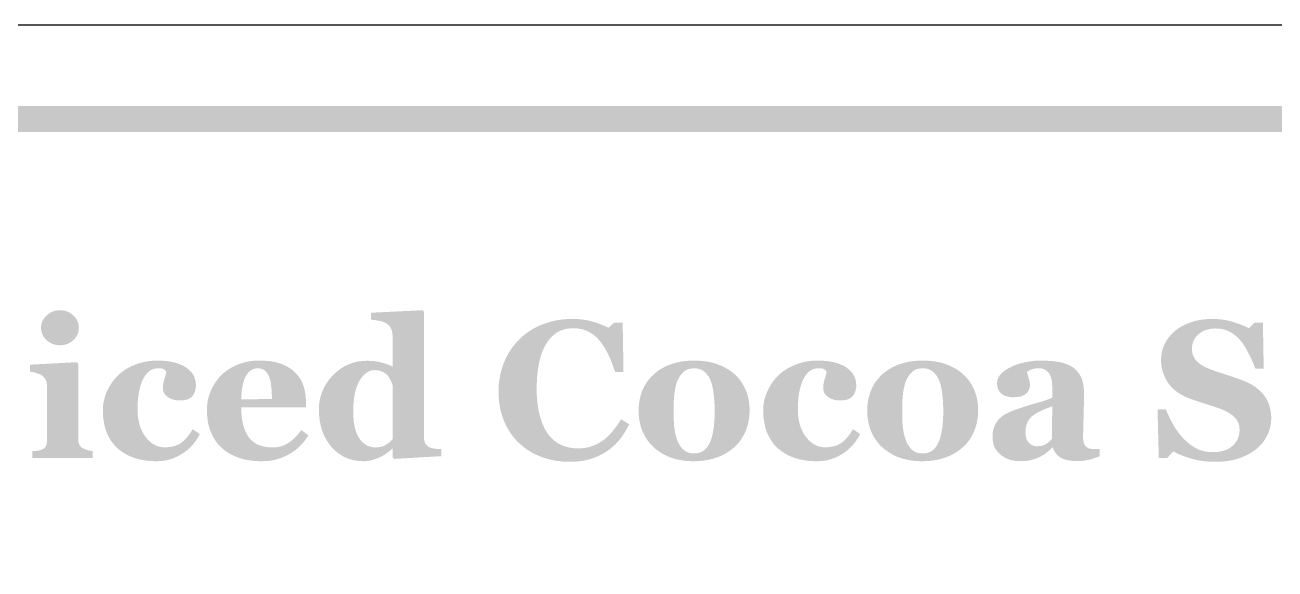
# Model space of a CAD drawing. Header units: millimetres. Extents: x 6 to 594, y 82 to 394.
# Drawn here: x 107.1 to 126.25, y 223.7 to 232.04 of the extents above; entities that cross this region are included whole.
import ezdxf

# ---------------------------------------------------------------- set-up
doc = ezdxf.new("R2010")
doc.units = ezdxf.units.MM
doc.layers.add('CUT', color=1, linetype='Continuous')
doc.layers.add('RASTER', color=7, linetype='Continuous')

msp = doc.modelspace()

# ---------------------------------------------------------------- hatches: boundary and pattern name
at = {"layer": 'RASTER'}
h = msp.add_hatch(color=7, dxfattribs=at)
h.paths.add_polyline_path([(91.8, 228.6), (91.834, 229.116), (91.938, 229.563), (92.109, 229.941), (92.35, 230.25), (92.659, 230.491), (93.038, 230.663), (93.484, 230.766), (94, 230.8), (151.2, 230.8), (151.716, 230.766), (152.163, 230.663), (152.541, 230.491), (152.85, 230.25), (153.091, 229.941), (153.263, 229.563), (153.366, 229.116), (153.4, 228.6), (153.4, 215.4), (153.366, 214.884), (153.263, 214.438), (153.091, 214.059), (152.85, 213.75), (152.541, 213.509), (152.163, 213.337), (151.716, 213.234), (151.2, 213.2), (94, 213.2), (93.484, 213.234), (93.038, 213.337), (92.659, 213.509), (92.35, 213.75), (92.109, 214.059), (91.938, 214.438), (91.834, 214.884), (91.8, 215.4)])
h.paths.add_polyline_path([(92.2, 228.6), (92.2, 215.4), (92.228, 214.978), (92.313, 214.613), (92.453, 214.303), (92.65, 214.05), (92.903, 213.853), (93.213, 213.712), (93.578, 213.628), (94, 213.6), (151.2, 213.6), (151.622, 213.628), (151.988, 213.712), (152.297, 213.853), (152.55, 214.05), (152.747, 214.303), (152.888, 214.613), (152.972, 214.978), (153, 215.4), (153, 228.6), (152.972, 229.022), (152.888, 229.388), (152.747, 229.697), (152.55, 229.95), (152.297, 230.147), (151.988, 230.288), (151.622, 230.372), (151.2, 230.4), (94, 230.4), (93.578, 230.372), (93.213, 230.288), (92.903, 230.147), (92.65, 229.95), (92.453, 229.697), (92.313, 229.388), (92.228, 229.022), (92.2, 228.6)])
h = msp.add_hatch(color=7, dxfattribs=at)
h.paths.add_polyline_path([(108.142, 225.4), (107.216, 225.4), (107.216, 225.507), (107.226, 225.508), (107.235, 225.508), (107.245, 225.509), (107.254, 225.51), (107.263, 225.511), (107.273, 225.512), (107.282, 225.513), (107.291, 225.514), (107.3, 225.515), (107.309, 225.517), (107.317, 225.518), (107.325, 225.52), (107.333, 225.522), (107.34, 225.524), (107.347, 225.526), (107.354, 225.529), (107.365, 225.534), (107.376, 225.539), (107.385, 225.544), (107.394, 225.55), (107.402, 225.557), (107.409, 225.564), (107.415, 225.571), (107.42, 225.579), (107.424, 225.588), (107.428, 225.597), (107.431, 225.607), (107.434, 225.618), (107.436, 225.629), (107.438, 225.641), (107.439, 225.653), (107.439, 225.667), (107.439, 226.519), (107.439, 226.532), (107.437, 226.544), (107.436, 226.556), (107.433, 226.567), (107.43, 226.578), (107.426, 226.589), (107.421, 226.599), (107.415, 226.609), (107.409, 226.619), (107.403, 226.628), (107.396, 226.636), (107.389, 226.644), (107.382, 226.652), (107.374, 226.659), (107.365, 226.665), (107.357, 226.671), (107.35, 226.676), (107.342, 226.68), (107.333, 226.684), (107.324, 226.689), (107.313, 226.693), (107.302, 226.697), (107.29, 226.701), (107.277, 226.705), (107.264, 226.709), (107.251, 226.713), (107.238, 226.716), (107.226, 226.718), (107.214, 226.721), (107.202, 226.723), (107.191, 226.724), (107.18, 226.726), (107.18, 226.833), (107.897, 226.871), (107.919, 226.849), (107.919, 225.686), (107.92, 225.673), (107.921, 225.661), (107.922, 225.649), (107.925, 225.638), (107.928, 225.628), (107.932, 225.617), (107.936, 225.608), (107.941, 225.598), (107.947, 225.59), (107.953, 225.582), (107.96, 225.574), (107.968, 225.567), (107.976, 225.561), (107.985, 225.555), (107.994, 225.55), (108.004, 225.545), (108.012, 225.542), (108.019, 225.539), (108.027, 225.536), (108.035, 225.533), (108.043, 225.53), (108.052, 225.527), (108.06, 225.524), (108.069, 225.522), (108.078, 225.519), (108.087, 225.517), (108.096, 225.515), (108.105, 225.513), (108.114, 225.511), (108.123, 225.509), (108.133, 225.508), (108.142, 225.507)])
h.paths.add_polyline_path([(107.928, 227.398), (107.927, 227.371), (107.923, 227.344), (107.916, 227.319), (107.907, 227.295), (107.895, 227.272), (107.88, 227.25), (107.863, 227.228), (107.842, 227.208), (107.821, 227.19), (107.798, 227.174), (107.774, 227.161), (107.749, 227.15), (107.723, 227.141), (107.696, 227.135), (107.668, 227.131), (107.64, 227.13), (107.61, 227.131), (107.582, 227.135), (107.555, 227.141), (107.529, 227.15), (107.504, 227.161), (107.48, 227.174), (107.457, 227.19), (107.435, 227.208), (107.415, 227.228), (107.398, 227.25), (107.383, 227.272), (107.371, 227.295), (107.362, 227.319), (107.355, 227.344), (107.351, 227.371), (107.35, 227.398), (107.351, 227.425), (107.355, 227.452), (107.362, 227.477), (107.371, 227.501), (107.383, 227.525), (107.398, 227.547), (107.415, 227.568), (107.435, 227.588), (107.457, 227.607), (107.48, 227.623), (107.504, 227.637), (107.529, 227.648), (107.555, 227.656), (107.582, 227.663), (107.61, 227.666), (107.64, 227.668), (107.669, 227.666), (107.697, 227.663), (107.724, 227.656), (107.75, 227.648), (107.775, 227.637), (107.799, 227.623), (107.821, 227.607), (107.843, 227.588), (107.863, 227.568), (107.88, 227.547), (107.895, 227.525), (107.907, 227.501), (107.916, 227.477), (107.923, 227.452), (107.927, 227.425), (107.928, 227.398)])
h = msp.add_hatch(color=7, dxfattribs=at)
h.paths.add_polyline_path([(113.48, 225.431), (112.758, 225.388), (112.736, 225.409), (112.736, 225.544), (112.725, 225.546), (112.707, 225.527), (112.686, 225.509), (112.665, 225.491), (112.641, 225.474), (112.616, 225.457), (112.589, 225.441), (112.561, 225.426), (112.531, 225.411), (112.501, 225.397), (112.47, 225.386), (112.439, 225.376), (112.409, 225.368), (112.378, 225.361), (112.347, 225.357), (112.316, 225.354), (112.285, 225.353), (112.212, 225.357), (112.143, 225.367), (112.077, 225.384), (112.015, 225.408), (111.955, 225.439), (111.899, 225.477), (111.846, 225.521), (111.797, 225.573), (111.752, 225.63), (111.713, 225.691), (111.68, 225.756), (111.653, 225.825), (111.632, 225.898), (111.617, 225.975), (111.608, 226.056), (111.605, 226.141), (111.608, 226.217), (111.618, 226.29), (111.635, 226.361), (111.659, 226.428), (111.689, 226.493), (111.726, 226.555), (111.769, 226.615), (111.819, 226.671), (111.875, 226.723), (111.932, 226.768), (111.993, 226.806), (112.057, 226.837), (112.123, 226.862), (112.192, 226.879), (112.264, 226.889), (112.339, 226.893), (112.369, 226.892), (112.398, 226.891), (112.427, 226.889), (112.455, 226.886), (112.483, 226.882), (112.511, 226.877), (112.538, 226.872), (112.564, 226.866), (112.59, 226.859), (112.614, 226.851), (112.637, 226.844), (112.659, 226.836), (112.68, 226.828), (112.699, 226.82), (112.716, 226.811), (112.733, 226.802), (112.733, 227.281), (112.732, 227.294), (112.731, 227.308), (112.73, 227.321), (112.727, 227.333), (112.724, 227.346), (112.72, 227.358), (112.716, 227.371), (112.711, 227.383), (112.705, 227.394), (112.699, 227.405), (112.692, 227.415), (112.685, 227.425), (112.678, 227.434), (112.67, 227.442), (112.661, 227.45), (112.652, 227.457), (112.641, 227.464), (112.628, 227.472), (112.615, 227.478), (112.601, 227.484), (112.587, 227.49), (112.571, 227.495), (112.555, 227.499), (112.539, 227.503), (112.522, 227.506), (112.505, 227.509), (112.488, 227.512), (112.47, 227.515), (112.453, 227.517), (112.436, 227.519), (112.419, 227.521), (112.402, 227.523), (112.402, 227.629), (113.193, 227.668), (113.215, 227.644), (113.215, 225.724), (113.215, 225.71), (113.216, 225.697), (113.217, 225.684), (113.219, 225.672), (113.222, 225.661), (113.225, 225.65), (113.229, 225.64), (113.233, 225.63), (113.238, 225.621), (113.244, 225.612), (113.25, 225.604), (113.257, 225.596), (113.265, 225.589), (113.273, 225.582), (113.282, 225.576), (113.292, 225.57), (113.301, 225.566), (113.31, 225.562), (113.319, 225.559), (113.33, 225.556), (113.342, 225.553), (113.355, 225.551), (113.368, 225.548), (113.382, 225.546), (113.397, 225.545), (113.411, 225.543), (113.424, 225.542), (113.436, 225.541), (113.448, 225.54), (113.46, 225.539), (113.47, 225.538), (113.48, 225.538)])
h.paths.add_polyline_path([(112.733, 225.692), (112.733, 226.519), (112.73, 226.528), (112.727, 226.536), (112.724, 226.545), (112.721, 226.555), (112.717, 226.564), (112.713, 226.574), (112.709, 226.584), (112.704, 226.594), (112.699, 226.604), (112.694, 226.614), (112.689, 226.624), (112.682, 226.634), (112.676, 226.643), (112.669, 226.653), (112.662, 226.662), (112.654, 226.671), (112.646, 226.679), (112.638, 226.686), (112.629, 226.694), (112.619, 226.7), (112.609, 226.707), (112.599, 226.714), (112.587, 226.72), (112.575, 226.726), (112.563, 226.731), (112.55, 226.736), (112.537, 226.74), (112.523, 226.743), (112.509, 226.746), (112.495, 226.748), (112.48, 226.749), (112.465, 226.749), (112.429, 226.747), (112.395, 226.739), (112.362, 226.726), (112.331, 226.708), (112.302, 226.684), (112.275, 226.656), (112.249, 226.622), (112.225, 226.584), (112.203, 226.54), (112.183, 226.492), (112.167, 226.44), (112.154, 226.384), (112.144, 226.323), (112.137, 226.259), (112.132, 226.19), (112.131, 226.116), (112.131, 226.087), (112.132, 226.058), (112.133, 226.031), (112.135, 226.004), (112.137, 225.977), (112.14, 225.952), (112.144, 225.927), (112.148, 225.903), (112.152, 225.88), (112.158, 225.857), (112.164, 225.835), (112.171, 225.813), (112.179, 225.792), (112.187, 225.771), (112.197, 225.751), (112.207, 225.731), (112.218, 225.712), (112.23, 225.694), (112.242, 225.678), (112.255, 225.662), (112.269, 225.647), (112.284, 225.634), (112.3, 225.621), (112.316, 225.609), (112.333, 225.599), (112.351, 225.59), (112.37, 225.583), (112.389, 225.577), (112.41, 225.572), (112.431, 225.568), (112.453, 225.566), (112.476, 225.566), (112.498, 225.566), (112.519, 225.568), (112.539, 225.57), (112.558, 225.574), (112.576, 225.579), (112.593, 225.585), (112.609, 225.592), (112.624, 225.6), (112.639, 225.609), (112.653, 225.619), (112.667, 225.629), (112.681, 225.64), (112.694, 225.652), (112.707, 225.664), (112.72, 225.678), (112.733, 225.692)])
for points in [[(115.443, 225.344), (115.386, 225.345), (115.33, 225.349), (115.276, 225.355), (115.222, 225.363), (115.169, 225.373), (115.116, 225.386), (115.065, 225.401), (115.015, 225.418), (114.966, 225.438), (114.919, 225.459), (114.873, 225.483), (114.829, 225.509), (114.786, 225.537), (114.745, 225.567), (114.706, 225.599), (114.668, 225.633), (114.633, 225.668), (114.599, 225.706), (114.568, 225.745), (114.538, 225.787), (114.511, 225.83), (114.485, 225.876), (114.461, 225.924), (114.439, 225.973), (114.42, 226.025), (114.403, 226.077), (114.388, 226.131), (114.377, 226.186), (114.368, 226.243), (114.361, 226.3), (114.357, 226.359), (114.356, 226.42), (114.357, 226.479), (114.361, 226.538), (114.368, 226.596), (114.377, 226.652), (114.389, 226.708), (114.403, 226.762), (114.42, 226.815), (114.44, 226.867), (114.462, 226.918), (114.486, 226.967), (114.513, 227.014), (114.541, 227.059), (114.572, 227.103), (114.605, 227.145), (114.64, 227.185), (114.677, 227.224), (114.715, 227.26), (114.755, 227.294), (114.797, 227.325), (114.841, 227.355), (114.887, 227.383), (114.935, 227.408), (114.984, 227.432), (115.036, 227.453), (115.088, 227.472), (115.142, 227.489), (115.197, 227.503), (115.252, 227.514), (115.309, 227.523), (115.366, 227.529), (115.425, 227.533), (115.484, 227.534), (115.527, 227.534), (115.568, 227.532), (115.609, 227.528), (115.649, 227.524), (115.688, 227.518), (115.726, 227.511), (115.763, 227.502), (115.799, 227.493), (115.834, 227.482), (115.867, 227.471), (115.899, 227.46), (115.93, 227.448), (115.959, 227.436), (115.987, 227.424), (116.014, 227.411), (116.039, 227.398), (116.13, 227.479), (116.257, 227.479), (116.27, 226.72), (116.142, 226.72), (116.113, 226.804), (116.084, 226.882), (116.053, 226.954), (116.021, 227.021), (115.987, 227.082), (115.952, 227.137), (115.916, 227.186), (115.878, 227.23), (115.838, 227.268), (115.797, 227.301), (115.753, 227.329), (115.707, 227.352), (115.659, 227.369), (115.609, 227.382), (115.557, 227.39), (115.503, 227.392), (115.436, 227.388), (115.373, 227.377), (115.315, 227.358), (115.26, 227.332), (115.21, 227.297), (115.164, 227.256), (115.122, 227.207), (115.084, 227.15), (115.05, 227.086), (115.021, 227.016), (114.996, 226.94), (114.976, 226.858), (114.961, 226.77), (114.949, 226.676), (114.943, 226.576), (114.94, 226.469), (114.941, 226.409), (114.943, 226.35), (114.947, 226.294), (114.953, 226.24), (114.96, 226.188), (114.968, 226.139), (114.978, 226.092), (114.989, 226.047), (115.002, 226.004), (115.016, 225.963), (115.03, 225.925), (115.046, 225.889), (115.062, 225.855), (115.08, 225.822), (115.098, 225.793), (115.118, 225.765), (115.139, 225.738), (115.162, 225.713), (115.186, 225.69), (115.21, 225.668), (115.236, 225.649), (115.262, 225.631), (115.29, 225.615), (115.318, 225.601), (115.348, 225.589), (115.378, 225.579), (115.409, 225.57), (115.44, 225.562), (115.473, 225.557), (115.506, 225.553), (115.54, 225.55), (115.575, 225.549), (115.625, 225.551), (115.674, 225.556), (115.722, 225.565), (115.769, 225.577), (115.814, 225.593), (115.857, 225.612), (115.899, 225.635), (115.94, 225.661), (115.98, 225.69), (116.019, 225.724), (116.056, 225.76), (116.093, 225.801), (116.129, 225.845), (116.165, 225.892), (116.199, 225.943), (116.232, 225.998), (116.358, 225.921), (116.342, 225.89), (116.326, 225.859), (116.309, 225.829), (116.291, 225.799), (116.273, 225.771), (116.254, 225.743), (116.235, 225.717), (116.215, 225.691), (116.194, 225.666), (116.173, 225.642), (116.151, 225.618), (116.128, 225.596), (116.104, 225.575), (116.08, 225.554), (116.055, 225.534), (116.029, 225.516), (115.999, 225.496), (115.969, 225.478), (115.939, 225.46), (115.907, 225.444), (115.875, 225.429), (115.842, 225.415), (115.808, 225.402), (115.773, 225.39), (115.737, 225.379), (115.7, 225.37), (115.661, 225.362), (115.621, 225.356), (115.578, 225.351), (115.535, 225.347), (115.49, 225.345), (115.443, 225.344)], [(125.328, 225.344), (125.28, 225.345), (125.234, 225.347), (125.188, 225.351), (125.144, 225.356), (125.1, 225.363), (125.056, 225.371), (125.014, 225.38), (124.972, 225.391), (124.932, 225.403), (124.893, 225.416), (124.856, 225.429), (124.82, 225.442), (124.786, 225.457), (124.754, 225.471), (124.723, 225.487), (124.693, 225.503), (124.592, 225.4), (124.468, 225.4), (124.449, 226.151), (124.575, 226.151), (124.586, 226.125), (124.597, 226.097), (124.61, 226.07), (124.623, 226.042), (124.637, 226.013), (124.652, 225.984), (124.667, 225.955), (124.683, 225.926), (124.7, 225.897), (124.717, 225.868), (124.735, 225.84), (124.754, 225.813), (124.773, 225.787), (124.793, 225.762), (124.814, 225.737), (124.835, 225.713), (124.858, 225.69), (124.881, 225.667), (124.905, 225.645), (124.93, 225.624), (124.955, 225.605), (124.981, 225.587), (125.008, 225.57), (125.035, 225.554), (125.064, 225.539), (125.093, 225.527), (125.124, 225.516), (125.155, 225.508), (125.188, 225.501), (125.222, 225.496), (125.257, 225.493), (125.294, 225.492), (125.342, 225.494), (125.388, 225.498), (125.43, 225.506), (125.47, 225.517), (125.507, 225.53), (125.54, 225.547), (125.571, 225.567), (125.599, 225.59), (125.624, 225.615), (125.646, 225.642), (125.664, 225.67), (125.679, 225.7), (125.691, 225.731), (125.699, 225.764), (125.704, 225.799), (125.705, 225.835), (125.704, 225.865), (125.7, 225.893), (125.693, 225.921), (125.683, 225.947), (125.67, 225.972), (125.655, 225.996), (125.636, 226.018), (125.615, 226.039), (125.591, 226.06), (125.564, 226.079), (125.534, 226.098), (125.501, 226.116), (125.464, 226.134), (125.425, 226.151), (125.382, 226.167), (125.336, 226.182), (125.306, 226.192), (125.276, 226.202), (125.247, 226.211), (125.218, 226.22), (125.19, 226.229), (125.163, 226.238), (125.136, 226.247), (125.11, 226.255), (125.084, 226.264), (125.059, 226.272), (125.034, 226.281), (125.01, 226.29), (124.986, 226.298), (124.962, 226.307), (124.939, 226.316), (124.916, 226.324), (124.865, 226.346), (124.818, 226.371), (124.774, 226.397), (124.733, 226.426), (124.696, 226.457), (124.662, 226.49), (124.632, 226.525), (124.605, 226.563), (124.581, 226.602), (124.56, 226.643), (124.543, 226.685), (124.528, 226.728), (124.517, 226.771), (124.509, 226.817), (124.504, 226.863), (124.503, 226.91), (124.504, 226.941), (124.506, 226.97), (124.51, 227), (124.516, 227.029), (124.523, 227.059), (124.532, 227.087), (124.543, 227.116), (124.556, 227.144), (124.57, 227.172), (124.585, 227.199), (124.602, 227.225), (124.62, 227.25), (124.64, 227.275), (124.662, 227.299), (124.685, 227.323), (124.709, 227.345), (124.734, 227.366), (124.761, 227.385), (124.79, 227.404), (124.82, 227.421), (124.851, 227.438), (124.885, 227.453), (124.92, 227.468), (124.957, 227.482), (124.995, 227.494), (125.034, 227.505), (125.074, 227.514), (125.114, 227.521), (125.156, 227.527), (125.198, 227.531), (125.241, 227.533), (125.285, 227.534), (125.328, 227.534), (125.37, 227.531), (125.412, 227.528), (125.452, 227.522), (125.493, 227.516), (125.532, 227.507), (125.571, 227.498), (125.609, 227.487), (125.646, 227.475), (125.68, 227.463), (125.713, 227.451), (125.744, 227.439), (125.772, 227.427), (125.799, 227.415), (125.823, 227.403), (125.846, 227.391), (125.935, 227.479), (126.063, 227.479), (126.075, 226.77), (125.949, 226.77), (125.937, 226.798), (125.926, 226.827), (125.914, 226.856), (125.901, 226.885), (125.888, 226.914), (125.874, 226.944), (125.86, 226.974), (125.845, 227.003), (125.83, 227.032), (125.815, 227.06), (125.8, 227.087), (125.784, 227.113), (125.769, 227.137), (125.753, 227.16), (125.736, 227.181), (125.72, 227.202), (125.702, 227.222), (125.683, 227.242), (125.663, 227.261), (125.643, 227.278), (125.622, 227.295), (125.6, 227.31), (125.578, 227.324), (125.555, 227.337), (125.531, 227.349), (125.506, 227.359), (125.48, 227.368), (125.453, 227.375), (125.425, 227.381), (125.396, 227.385), (125.366, 227.387), (125.335, 227.388), (125.296, 227.386), (125.259, 227.382), (125.224, 227.375), (125.191, 227.365), (125.16, 227.353), (125.13, 227.338), (125.102, 227.319), (125.076, 227.298), (125.053, 227.275), (125.032, 227.251), (125.015, 227.225), (125.001, 227.198), (124.99, 227.17), (124.982, 227.141), (124.978, 227.11), (124.976, 227.077), (124.977, 227.047), (124.981, 227.018), (124.988, 226.99), (124.998, 226.964), (125.01, 226.939), (125.025, 226.916), (125.043, 226.894), (125.063, 226.874), (125.086, 226.854), (125.113, 226.835), (125.142, 226.817), (125.175, 226.799), (125.21, 226.782), (125.249, 226.766), (125.29, 226.75), (125.335, 226.734), (125.362, 226.725), (125.389, 226.716), (125.417, 226.707), (125.444, 226.698), (125.472, 226.689), (125.5, 226.68), (125.528, 226.67), (125.556, 226.661), (125.584, 226.652), (125.611, 226.643), (125.637, 226.634), (125.663, 226.625), (125.687, 226.617), (125.711, 226.608), (125.734, 226.599), (125.757, 226.591), (125.808, 226.569), (125.857, 226.546), (125.902, 226.521), (125.944, 226.493), (125.982, 226.464), (126.018, 226.433), (126.05, 226.4), (126.08, 226.365), (126.106, 226.327), (126.128, 226.288), (126.147, 226.247), (126.163, 226.203), (126.175, 226.157), (126.183, 226.109), (126.189, 226.059), (126.19, 226.006), (126.189, 225.973), (126.186, 225.94), (126.181, 225.907), (126.175, 225.874), (126.166, 225.841), (126.155, 225.809), (126.142, 225.777), (126.127, 225.746), (126.111, 225.715), (126.093, 225.685), (126.074, 225.657), (126.053, 225.63), (126.031, 225.605), (126.008, 225.581), (125.983, 225.558), (125.957, 225.536), (125.928, 225.514), (125.897, 225.493), (125.864, 225.473), (125.831, 225.455), (125.797, 225.437), (125.761, 225.422), (125.724, 225.407), (125.686, 225.394), (125.647, 225.382), (125.606, 225.372), (125.564, 225.364), (125.52, 225.357), (125.474, 225.351), (125.427, 225.347), (125.378, 225.345), (125.328, 225.344)], [(109.113, 225.353), (109.063, 225.354), (109.014, 225.357), (108.967, 225.361), (108.921, 225.368), (108.877, 225.376), (108.835, 225.386), (108.793, 225.399), (108.754, 225.412), (108.715, 225.428), (108.679, 225.445), (108.644, 225.463), (108.611, 225.483), (108.58, 225.503), (108.55, 225.526), (108.523, 225.549), (108.496, 225.574), (108.472, 225.601), (108.449, 225.629), (108.428, 225.658), (108.408, 225.688), (108.39, 225.719), (108.374, 225.752), (108.359, 225.785), (108.346, 225.82), (108.334, 225.856), (108.324, 225.893), (108.315, 225.93), (108.308, 225.969), (108.303, 226.008), (108.299, 226.048), (108.297, 226.088), (108.296, 226.129), (108.297, 226.167), (108.3, 226.205), (108.304, 226.242), (108.311, 226.278), (108.32, 226.314), (108.33, 226.35), (108.342, 226.385), (108.357, 226.42), (108.372, 226.453), (108.39, 226.486), (108.408, 226.518), (108.428, 226.549), (108.449, 226.578), (108.472, 226.607), (108.496, 226.635), (108.521, 226.661), (108.549, 226.687), (108.578, 226.712), (108.609, 226.735), (108.641, 226.757), (108.675, 226.778), (108.711, 226.797), (108.748, 226.815), (108.787, 226.832), (108.828, 226.847), (108.869, 226.86), (108.911, 226.871), (108.954, 226.88), (108.999, 226.887), (109.044, 226.892), (109.091, 226.895), (109.138, 226.896), (109.204, 226.894), (109.266, 226.889), (109.324, 226.881), (109.379, 226.87), (109.431, 226.856), (109.479, 226.838), (109.523, 226.818), (109.564, 226.794), (109.601, 226.767), (109.633, 226.738), (109.66, 226.707), (109.682, 226.674), (109.699, 226.639), (109.711, 226.601), (109.719, 226.561), (109.721, 226.519), (109.72, 226.493), (109.718, 226.469), (109.713, 226.446), (109.707, 226.424), (109.699, 226.403), (109.69, 226.384), (109.678, 226.366), (109.665, 226.349), (109.65, 226.334), (109.633, 226.321), (109.612, 226.31), (109.59, 226.301), (109.564, 226.294), (109.537, 226.289), (109.506, 226.286), (109.474, 226.285), (109.447, 226.286), (109.421, 226.288), (109.396, 226.292), (109.373, 226.298), (109.35, 226.305), (109.329, 226.314), (109.309, 226.325), (109.29, 226.338), (109.272, 226.351), (109.257, 226.366), (109.245, 226.382), (109.234, 226.398), (109.226, 226.416), (109.22, 226.435), (109.217, 226.454), (109.216, 226.475), (109.216, 226.493), (109.217, 226.511), (109.219, 226.529), (109.222, 226.547), (109.225, 226.564), (109.229, 226.582), (109.234, 226.6), (109.239, 226.617), (109.245, 226.634), (109.25, 226.65), (109.254, 226.665), (109.258, 226.679), (109.261, 226.692), (109.264, 226.704), (109.266, 226.715), (109.267, 226.724), (109.263, 226.731), (109.258, 226.737), (109.254, 226.742), (109.249, 226.747), (109.243, 226.752), (109.238, 226.757), (109.232, 226.761), (109.226, 226.765), (109.219, 226.768), (109.212, 226.771), (109.203, 226.773), (109.194, 226.775), (109.184, 226.776), (109.173, 226.778), (109.161, 226.778), (109.148, 226.778), (109.132, 226.778), (109.116, 226.776), (109.101, 226.774), (109.085, 226.771), (109.071, 226.766), (109.056, 226.761), (109.042, 226.755), (109.028, 226.748), (109.015, 226.739), (109.002, 226.729), (108.989, 226.718), (108.976, 226.705), (108.963, 226.691), (108.951, 226.675), (108.939, 226.658), (108.927, 226.639), (108.916, 226.62), (108.906, 226.6), (108.896, 226.577), (108.886, 226.554), (108.878, 226.528), (108.869, 226.501), (108.862, 226.473), (108.855, 226.443), (108.848, 226.411), (108.843, 226.378), (108.838, 226.344), (108.834, 226.307), (108.831, 226.27), (108.829, 226.23), (108.828, 226.19), (108.828, 226.147), (108.829, 226.083), (108.835, 226.023), (108.845, 225.966), (108.858, 225.912), (108.875, 225.861), (108.896, 225.813), (108.921, 225.768), (108.95, 225.727), (108.981, 225.689), (109.014, 225.657), (109.048, 225.629), (109.084, 225.607), (109.121, 225.589), (109.16, 225.577), (109.2, 225.569), (109.242, 225.567), (109.282, 225.568), (109.319, 225.572), (109.355, 225.577), (109.388, 225.585), (109.419, 225.595), (109.448, 225.608), (109.476, 225.623), (109.501, 225.64), (109.524, 225.659), (109.547, 225.68), (109.57, 225.702), (109.591, 225.727), (109.612, 225.754), (109.633, 225.782), (109.652, 225.813), (109.671, 225.845), (109.781, 225.769), (109.77, 225.747), (109.757, 225.725), (109.745, 225.704), (109.731, 225.684), (109.718, 225.663), (109.703, 225.644), (109.688, 225.625), (109.673, 225.606), (109.657, 225.588), (109.64, 225.57), (109.622, 225.553), (109.604, 225.536), (109.584, 225.52), (109.564, 225.504), (109.543, 225.489), (109.522, 225.475), (109.499, 225.46), (109.476, 225.447), (109.452, 225.434), (109.429, 225.422), (109.405, 225.411), (109.382, 225.401), (109.358, 225.392), (109.334, 225.384), (109.31, 225.377), (109.285, 225.37), (109.259, 225.365), (109.231, 225.361), (109.203, 225.357), (109.174, 225.355), (109.144, 225.354), (109.113, 225.353)], [(119.226, 225.353), (119.176, 225.354), (119.128, 225.357), (119.08, 225.361), (119.035, 225.368), (118.991, 225.376), (118.948, 225.386), (118.907, 225.399), (118.867, 225.412), (118.829, 225.428), (118.792, 225.445), (118.758, 225.463), (118.725, 225.483), (118.693, 225.503), (118.664, 225.526), (118.636, 225.549), (118.61, 225.574), (118.585, 225.601), (118.562, 225.629), (118.541, 225.658), (118.522, 225.688), (118.503, 225.719), (118.487, 225.752), (118.472, 225.785), (118.459, 225.82), (118.447, 225.856), (118.437, 225.893), (118.429, 225.93), (118.422, 225.969), (118.416, 226.008), (118.412, 226.048), (118.41, 226.088), (118.409, 226.129), (118.41, 226.167), (118.413, 226.205), (118.418, 226.242), (118.424, 226.278), (118.433, 226.314), (118.443, 226.35), (118.456, 226.385), (118.47, 226.42), (118.486, 226.453), (118.503, 226.486), (118.522, 226.518), (118.541, 226.549), (118.563, 226.578), (118.585, 226.607), (118.609, 226.635), (118.635, 226.661), (118.662, 226.687), (118.691, 226.712), (118.722, 226.735), (118.755, 226.757), (118.789, 226.778), (118.824, 226.797), (118.862, 226.815), (118.901, 226.832), (118.941, 226.847), (118.982, 226.86), (119.024, 226.871), (119.068, 226.88), (119.112, 226.887), (119.157, 226.892), (119.204, 226.895), (119.251, 226.896), (119.317, 226.894), (119.379, 226.889), (119.438, 226.881), (119.493, 226.87), (119.544, 226.856), (119.592, 226.838), (119.637, 226.818), (119.678, 226.794), (119.714, 226.767), (119.746, 226.738), (119.773, 226.707), (119.795, 226.674), (119.812, 226.639), (119.825, 226.601), (119.832, 226.561), (119.834, 226.519), (119.834, 226.493), (119.831, 226.469), (119.827, 226.446), (119.82, 226.424), (119.813, 226.403), (119.803, 226.384), (119.792, 226.366), (119.779, 226.349), (119.764, 226.334), (119.746, 226.321), (119.726, 226.31), (119.703, 226.301), (119.678, 226.294), (119.65, 226.289), (119.62, 226.286), (119.587, 226.285), (119.56, 226.286), (119.534, 226.288), (119.509, 226.292), (119.486, 226.298), (119.464, 226.305), (119.442, 226.314), (119.422, 226.325), (119.403, 226.338), (119.386, 226.351), (119.371, 226.366), (119.358, 226.382), (119.347, 226.398), (119.339, 226.416), (119.334, 226.435), (119.33, 226.454), (119.329, 226.475), (119.329, 226.493), (119.33, 226.511), (119.332, 226.529), (119.335, 226.547), (119.338, 226.564), (119.342, 226.582), (119.347, 226.6), (119.352, 226.617), (119.358, 226.634), (119.363, 226.65), (119.367, 226.665), (119.371, 226.679), (119.374, 226.692), (119.377, 226.704), (119.379, 226.715), (119.38, 226.724), (119.376, 226.731), (119.372, 226.737), (119.367, 226.742), (119.362, 226.747), (119.357, 226.752), (119.351, 226.757), (119.345, 226.761), (119.339, 226.765), (119.333, 226.768), (119.325, 226.771), (119.317, 226.773), (119.307, 226.775), (119.297, 226.776), (119.286, 226.778), (119.274, 226.778), (119.262, 226.778), (119.245, 226.778), (119.229, 226.776), (119.214, 226.774), (119.199, 226.771), (119.184, 226.766), (119.169, 226.761), (119.155, 226.755), (119.142, 226.748), (119.128, 226.739), (119.115, 226.729), (119.102, 226.718), (119.089, 226.705), (119.077, 226.691), (119.064, 226.675), (119.052, 226.658), (119.04, 226.639), (119.029, 226.62), (119.019, 226.6), (119.009, 226.577), (119, 226.554), (118.991, 226.528), (118.983, 226.501), (118.975, 226.473), (118.968, 226.443), (118.962, 226.411), (118.956, 226.378), (118.951, 226.344), (118.948, 226.307), (118.945, 226.27), (118.943, 226.23), (118.941, 226.19), (118.941, 226.147), (118.943, 226.083), (118.948, 226.023), (118.958, 225.966), (118.971, 225.912), (118.989, 225.861), (119.01, 225.813), (119.034, 225.768), (119.063, 225.727), (119.094, 225.689), (119.127, 225.657), (119.162, 225.629), (119.197, 225.607), (119.235, 225.589), (119.273, 225.577), (119.314, 225.569), (119.355, 225.567), (119.395, 225.568), (119.433, 225.572), (119.468, 225.577), (119.501, 225.585), (119.533, 225.595), (119.562, 225.608), (119.589, 225.623), (119.614, 225.64), (119.638, 225.659), (119.661, 225.68), (119.683, 225.702), (119.705, 225.727), (119.726, 225.754), (119.746, 225.782), (119.766, 225.813), (119.785, 225.845), (119.894, 225.769), (119.883, 225.747), (119.871, 225.725), (119.858, 225.704), (119.845, 225.684), (119.831, 225.663), (119.816, 225.644), (119.802, 225.625), (119.786, 225.606), (119.77, 225.588), (119.753, 225.57), (119.735, 225.553), (119.717, 225.536), (119.698, 225.52), (119.678, 225.504), (119.657, 225.489), (119.635, 225.475), (119.612, 225.46), (119.589, 225.447), (119.566, 225.434), (119.542, 225.422), (119.519, 225.411), (119.495, 225.401), (119.471, 225.392), (119.448, 225.384), (119.423, 225.377), (119.398, 225.37), (119.372, 225.365), (119.345, 225.361), (119.317, 225.357), (119.288, 225.355), (119.257, 225.354), (119.226, 225.353)]]:
    msp.add_hatch(color=7, dxfattribs=at).paths.add_polyline_path(points)
h = msp.add_hatch(color=7, dxfattribs=at)
h.paths.add_polyline_path([(111.445, 225.75), (111.432, 225.729), (111.418, 225.709), (111.404, 225.689), (111.389, 225.669), (111.373, 225.649), (111.356, 225.63), (111.339, 225.611), (111.321, 225.593), (111.303, 225.574), (111.284, 225.557), (111.264, 225.54), (111.244, 225.524), (111.223, 225.508), (111.202, 225.494), (111.179, 225.479), (111.157, 225.466), (111.132, 225.452), (111.107, 225.44), (111.083, 225.428), (111.058, 225.417), (111.033, 225.407), (111.008, 225.398), (110.983, 225.389), (110.958, 225.382), (110.933, 225.375), (110.906, 225.369), (110.879, 225.364), (110.85, 225.36), (110.821, 225.357), (110.791, 225.355), (110.76, 225.354), (110.727, 225.353), (110.674, 225.354), (110.623, 225.357), (110.573, 225.362), (110.525, 225.369), (110.48, 225.377), (110.436, 225.388), (110.393, 225.4), (110.353, 225.415), (110.315, 225.431), (110.278, 225.448), (110.243, 225.467), (110.209, 225.487), (110.178, 225.508), (110.148, 225.531), (110.12, 225.555), (110.093, 225.58), (110.068, 225.607), (110.045, 225.635), (110.024, 225.663), (110.004, 225.694), (109.985, 225.725), (109.969, 225.757), (109.954, 225.791), (109.94, 225.826), (109.928, 225.861), (109.918, 225.898), (109.909, 225.935), (109.902, 225.973), (109.897, 226.012), (109.893, 226.051), (109.89, 226.091), (109.89, 226.132), (109.89, 226.17), (109.893, 226.206), (109.897, 226.243), (109.903, 226.279), (109.911, 226.314), (109.92, 226.35), (109.932, 226.384), (109.944, 226.419), (109.959, 226.453), (109.975, 226.485), (109.992, 226.517), (110.011, 226.548), (110.031, 226.578), (110.053, 226.607), (110.076, 226.635), (110.1, 226.663), (110.126, 226.688), (110.154, 226.712), (110.183, 226.735), (110.213, 226.757), (110.245, 226.777), (110.279, 226.796), (110.315, 226.814), (110.352, 226.831), (110.39, 226.846), (110.43, 226.859), (110.47, 226.87), (110.512, 226.879), (110.555, 226.887), (110.599, 226.892), (110.645, 226.895), (110.691, 226.896), (110.741, 226.895), (110.789, 226.892), (110.834, 226.889), (110.878, 226.883), (110.919, 226.876), (110.957, 226.868), (110.994, 226.857), (111.028, 226.846), (111.06, 226.833), (111.091, 226.819), (111.12, 226.803), (111.148, 226.786), (111.175, 226.769), (111.2, 226.75), (111.224, 226.729), (111.246, 226.708), (111.266, 226.687), (111.285, 226.664), (111.302, 226.641), (111.318, 226.617), (111.333, 226.592), (111.346, 226.566), (111.357, 226.539), (111.368, 226.511), (111.377, 226.483), (111.384, 226.454), (111.391, 226.424), (111.396, 226.395), (111.4, 226.365), (111.403, 226.335), (111.405, 226.304), (111.406, 226.273), (111.406, 226.178), (110.415, 226.178), (110.417, 226.105), (110.423, 226.037), (110.432, 225.973), (110.444, 225.913), (110.461, 225.859), (110.481, 225.808), (110.504, 225.762), (110.531, 225.721), (110.562, 225.684), (110.598, 225.652), (110.637, 225.625), (110.681, 225.603), (110.729, 225.586), (110.781, 225.574), (110.838, 225.567), (110.899, 225.564), (110.933, 225.565), (110.966, 225.569), (110.998, 225.575), (111.03, 225.583), (111.06, 225.594), (111.09, 225.606), (111.118, 225.622), (111.146, 225.64), (111.173, 225.659), (111.199, 225.68), (111.224, 225.702), (111.248, 225.725), (111.271, 225.75), (111.293, 225.775), (111.314, 225.802), (111.334, 225.831)])
h.paths.add_polyline_path([(110.886, 226.307), (110.886, 226.329), (110.885, 226.351), (110.884, 226.373), (110.883, 226.396), (110.882, 226.418), (110.881, 226.441), (110.879, 226.464), (110.877, 226.487), (110.874, 226.509), (110.872, 226.531), (110.868, 226.551), (110.865, 226.571), (110.861, 226.589), (110.856, 226.606), (110.851, 226.623), (110.846, 226.638), (110.84, 226.654), (110.832, 226.67), (110.825, 226.685), (110.817, 226.698), (110.808, 226.711), (110.798, 226.722), (110.788, 226.732), (110.778, 226.742), (110.767, 226.75), (110.755, 226.757), (110.742, 226.763), (110.729, 226.768), (110.715, 226.772), (110.7, 226.775), (110.685, 226.776), (110.669, 226.777), (110.641, 226.775), (110.615, 226.77), (110.591, 226.761), (110.567, 226.748), (110.546, 226.732), (110.525, 226.713), (110.506, 226.689), (110.489, 226.663), (110.473, 226.632), (110.459, 226.597), (110.447, 226.558), (110.437, 226.515), (110.428, 226.468), (110.422, 226.416), (110.418, 226.361), (110.415, 226.301)])
h = msp.add_hatch(color=7, dxfattribs=at)
h.paths.add_polyline_path([(117.978, 226.68), (118.005, 226.654), (118.029, 226.627), (118.053, 226.599), (118.074, 226.569), (118.094, 226.538), (118.112, 226.506), (118.129, 226.473), (118.144, 226.439), (118.157, 226.403), (118.169, 226.367), (118.179, 226.33), (118.187, 226.292), (118.193, 226.254), (118.198, 226.214), (118.2, 226.175), (118.201, 226.134), (118.2, 226.094), (118.198, 226.054), (118.193, 226.015), (118.187, 225.976), (118.179, 225.938), (118.169, 225.9), (118.158, 225.863), (118.145, 225.827), (118.13, 225.792), (118.113, 225.757), (118.095, 225.725), (118.075, 225.693), (118.054, 225.663), (118.031, 225.634), (118.006, 225.606), (117.98, 225.58), (117.95, 225.554), (117.919, 225.528), (117.887, 225.505), (117.853, 225.483), (117.818, 225.463), (117.781, 225.444), (117.743, 225.427), (117.704, 225.412), (117.663, 225.398), (117.621, 225.386), (117.577, 225.376), (117.532, 225.368), (117.485, 225.361), (117.437, 225.357), (117.388, 225.354), (117.337, 225.353), (117.293, 225.354), (117.249, 225.356), (117.207, 225.36), (117.165, 225.366), (117.125, 225.373), (117.085, 225.382), (117.046, 225.392), (117.008, 225.404), (116.971, 225.418), (116.935, 225.433), (116.9, 225.45), (116.866, 225.468), (116.834, 225.489), (116.802, 225.51), (116.772, 225.533), (116.742, 225.558), (116.715, 225.583), (116.689, 225.61), (116.665, 225.638), (116.642, 225.668), (116.621, 225.699), (116.601, 225.731), (116.583, 225.765), (116.566, 225.801), (116.551, 225.837), (116.538, 225.875), (116.527, 225.914), (116.518, 225.954), (116.511, 225.994), (116.506, 226.036), (116.503, 226.079), (116.502, 226.124), (116.503, 226.167), (116.505, 226.209), (116.51, 226.25), (116.516, 226.29), (116.524, 226.328), (116.534, 226.365), (116.545, 226.402), (116.558, 226.436), (116.573, 226.47), (116.59, 226.503), (116.608, 226.535), (116.629, 226.566), (116.651, 226.596), (116.675, 226.625), (116.7, 226.653), (116.727, 226.68), (116.755, 226.705), (116.785, 226.729), (116.816, 226.751), (116.848, 226.771), (116.883, 226.79), (116.918, 226.808), (116.956, 226.824), (116.995, 226.839), (117.035, 226.852), (117.077, 226.864), (117.119, 226.874), (117.163, 226.882), (117.208, 226.888), (117.254, 226.892), (117.302, 226.895), (117.35, 226.896), (117.401, 226.895), (117.449, 226.892), (117.497, 226.888), (117.543, 226.882), (117.587, 226.874), (117.63, 226.864), (117.671, 226.852), (117.711, 226.839), (117.749, 226.824), (117.786, 226.808), (117.822, 226.79), (117.856, 226.771), (117.889, 226.751), (117.92, 226.729), (117.95, 226.705), (117.978, 226.68)])
h.paths.add_polyline_path([(117.603, 225.665), (117.611, 225.686), (117.618, 225.708), (117.625, 225.732), (117.631, 225.756), (117.637, 225.781), (117.642, 225.808), (117.647, 225.836), (117.651, 225.864), (117.655, 225.894), (117.658, 225.925), (117.66, 225.958), (117.663, 225.991), (117.664, 226.026), (117.665, 226.062), (117.666, 226.099), (117.666, 226.137), (117.666, 226.163), (117.665, 226.19), (117.664, 226.218), (117.663, 226.247), (117.661, 226.276), (117.658, 226.307), (117.655, 226.339), (117.652, 226.371), (117.648, 226.403), (117.644, 226.434), (117.639, 226.462), (117.633, 226.489), (117.628, 226.514), (117.622, 226.538), (117.615, 226.559), (117.608, 226.579), (117.599, 226.602), (117.589, 226.623), (117.578, 226.643), (117.566, 226.662), (117.553, 226.679), (117.54, 226.695), (117.526, 226.71), (117.51, 226.724), (117.494, 226.737), (117.477, 226.747), (117.459, 226.756), (117.44, 226.764), (117.42, 226.77), (117.398, 226.774), (117.376, 226.776), (117.353, 226.777), (117.328, 226.776), (117.304, 226.773), (117.281, 226.769), (117.259, 226.763), (117.239, 226.755), (117.22, 226.745), (117.203, 226.733), (117.187, 226.72), (117.172, 226.705), (117.157, 226.689), (117.144, 226.672), (117.132, 226.654), (117.12, 226.635), (117.109, 226.615), (117.1, 226.594), (117.091, 226.572), (117.083, 226.551), (117.077, 226.528), (117.07, 226.505), (117.065, 226.481), (117.06, 226.456), (117.055, 226.431), (117.051, 226.404), (117.048, 226.376), (117.045, 226.348), (117.043, 226.32), (117.041, 226.291), (117.039, 226.262), (117.038, 226.233), (117.037, 226.203), (117.037, 226.173), (117.037, 226.143), (117.037, 226.104), (117.037, 226.066), (117.038, 226.031), (117.039, 225.997), (117.041, 225.965), (117.042, 225.934), (117.044, 225.905), (117.047, 225.878), (117.05, 225.852), (117.054, 225.826), (117.059, 225.8), (117.064, 225.773), (117.071, 225.747), (117.079, 225.721), (117.087, 225.694), (117.097, 225.668), (117.105, 225.646), (117.115, 225.625), (117.126, 225.605), (117.138, 225.587), (117.15, 225.569), (117.164, 225.553), (117.178, 225.538), (117.193, 225.525), (117.21, 225.512), (117.227, 225.501), (117.245, 225.492), (117.265, 225.485), (117.285, 225.479), (117.307, 225.475), (117.329, 225.473), (117.353, 225.472), (117.375, 225.473), (117.395, 225.475), (117.415, 225.479), (117.435, 225.484), (117.453, 225.491), (117.471, 225.499), (117.488, 225.509), (117.504, 225.521), (117.519, 225.534), (117.534, 225.548), (117.547, 225.564), (117.56, 225.581), (117.572, 225.6), (117.583, 225.62), (117.594, 225.642), (117.603, 225.665)])
h = msp.add_hatch(color=7, dxfattribs=at)
h.paths.add_polyline_path([(121.479, 226.68), (121.506, 226.654), (121.53, 226.627), (121.553, 226.599), (121.575, 226.569), (121.595, 226.538), (121.613, 226.506), (121.63, 226.473), (121.645, 226.439), (121.658, 226.403), (121.67, 226.367), (121.68, 226.33), (121.688, 226.292), (121.694, 226.254), (121.698, 226.214), (121.701, 226.175), (121.702, 226.134), (121.701, 226.094), (121.699, 226.054), (121.694, 226.015), (121.688, 225.976), (121.68, 225.938), (121.67, 225.9), (121.659, 225.863), (121.646, 225.827), (121.631, 225.792), (121.614, 225.757), (121.596, 225.725), (121.576, 225.693), (121.555, 225.663), (121.532, 225.634), (121.507, 225.606), (121.481, 225.58), (121.451, 225.554), (121.42, 225.528), (121.388, 225.505), (121.354, 225.483), (121.319, 225.463), (121.282, 225.444), (121.244, 225.427), (121.205, 225.412), (121.164, 225.398), (121.122, 225.386), (121.078, 225.376), (121.033, 225.368), (120.986, 225.361), (120.938, 225.357), (120.889, 225.354), (120.838, 225.353), (120.794, 225.354), (120.75, 225.356), (120.708, 225.36), (120.666, 225.366), (120.626, 225.373), (120.586, 225.382), (120.547, 225.392), (120.509, 225.404), (120.472, 225.418), (120.436, 225.433), (120.401, 225.45), (120.367, 225.468), (120.335, 225.489), (120.303, 225.51), (120.273, 225.533), (120.243, 225.558), (120.216, 225.583), (120.19, 225.61), (120.166, 225.638), (120.143, 225.668), (120.122, 225.699), (120.102, 225.731), (120.084, 225.765), (120.067, 225.801), (120.052, 225.837), (120.039, 225.875), (120.028, 225.914), (120.019, 225.954), (120.012, 225.994), (120.007, 226.036), (120.004, 226.079), (120.003, 226.124), (120.004, 226.167), (120.006, 226.209), (120.011, 226.25), (120.017, 226.29), (120.025, 226.328), (120.035, 226.365), (120.046, 226.402), (120.059, 226.436), (120.074, 226.47), (120.091, 226.503), (120.109, 226.535), (120.13, 226.566), (120.152, 226.596), (120.176, 226.625), (120.201, 226.653), (120.228, 226.68), (120.256, 226.705), (120.286, 226.729), (120.317, 226.751), (120.349, 226.771), (120.384, 226.79), (120.419, 226.808), (120.457, 226.824), (120.496, 226.839), (120.536, 226.852), (120.578, 226.864), (120.62, 226.874), (120.664, 226.882), (120.709, 226.888), (120.755, 226.892), (120.802, 226.895), (120.851, 226.896), (120.901, 226.895), (120.95, 226.892), (120.998, 226.888), (121.044, 226.882), (121.088, 226.874), (121.131, 226.864), (121.172, 226.852), (121.212, 226.839), (121.25, 226.824), (121.287, 226.808), (121.323, 226.79), (121.357, 226.771), (121.39, 226.751), (121.421, 226.729), (121.451, 226.705), (121.479, 226.68)])
h.paths.add_polyline_path([(121.104, 225.665), (121.112, 225.686), (121.119, 225.708), (121.126, 225.732), (121.132, 225.756), (121.138, 225.781), (121.143, 225.808), (121.148, 225.836), (121.152, 225.864), (121.156, 225.894), (121.159, 225.925), (121.161, 225.958), (121.164, 225.991), (121.165, 226.026), (121.166, 226.062), (121.167, 226.099), (121.167, 226.137), (121.167, 226.163), (121.166, 226.19), (121.165, 226.218), (121.164, 226.247), (121.162, 226.276), (121.159, 226.307), (121.156, 226.339), (121.153, 226.371), (121.149, 226.403), (121.144, 226.434), (121.14, 226.462), (121.134, 226.489), (121.129, 226.514), (121.123, 226.538), (121.116, 226.559), (121.109, 226.579), (121.1, 226.602), (121.09, 226.623), (121.079, 226.643), (121.067, 226.662), (121.054, 226.679), (121.041, 226.695), (121.027, 226.71), (121.011, 226.724), (120.995, 226.737), (120.978, 226.747), (120.96, 226.756), (120.941, 226.764), (120.921, 226.77), (120.899, 226.774), (120.877, 226.776), (120.854, 226.777), (120.829, 226.776), (120.805, 226.773), (120.782, 226.769), (120.76, 226.763), (120.74, 226.755), (120.721, 226.745), (120.704, 226.733), (120.688, 226.72), (120.673, 226.705), (120.658, 226.689), (120.645, 226.672), (120.633, 226.654), (120.621, 226.635), (120.61, 226.615), (120.601, 226.594), (120.592, 226.572), (120.584, 226.551), (120.578, 226.528), (120.571, 226.505), (120.566, 226.481), (120.561, 226.456), (120.556, 226.431), (120.552, 226.404), (120.549, 226.376), (120.546, 226.348), (120.544, 226.32), (120.542, 226.291), (120.54, 226.262), (120.539, 226.233), (120.538, 226.203), (120.538, 226.173), (120.538, 226.143), (120.538, 226.104), (120.538, 226.066), (120.539, 226.031), (120.54, 225.997), (120.542, 225.965), (120.543, 225.934), (120.545, 225.905), (120.548, 225.878), (120.551, 225.852), (120.555, 225.826), (120.56, 225.8), (120.565, 225.773), (120.572, 225.747), (120.58, 225.721), (120.588, 225.694), (120.598, 225.668), (120.606, 225.646), (120.616, 225.625), (120.627, 225.605), (120.639, 225.587), (120.651, 225.569), (120.665, 225.553), (120.679, 225.538), (120.694, 225.525), (120.711, 225.512), (120.728, 225.501), (120.746, 225.492), (120.766, 225.485), (120.786, 225.479), (120.808, 225.475), (120.83, 225.473), (120.854, 225.472), (120.875, 225.473), (120.896, 225.475), (120.916, 225.479), (120.936, 225.484), (120.954, 225.491), (120.972, 225.499), (120.989, 225.509), (121.005, 225.521), (121.02, 225.534), (121.035, 225.548), (121.048, 225.564), (121.061, 225.581), (121.073, 225.6), (121.084, 225.62), (121.095, 225.642), (121.104, 225.665)])
h = msp.add_hatch(color=7, dxfattribs=at)
h.paths.add_polyline_path([(123.565, 225.431), (123.549, 225.424), (123.532, 225.417), (123.514, 225.411), (123.495, 225.404), (123.476, 225.398), (123.455, 225.391), (123.435, 225.385), (123.413, 225.379), (123.391, 225.374), (123.368, 225.369), (123.346, 225.365), (123.323, 225.362), (123.299, 225.359), (123.275, 225.358), (123.251, 225.356), (123.227, 225.356), (123.183, 225.357), (123.143, 225.359), (123.105, 225.364), (123.071, 225.369), (123.039, 225.377), (123.01, 225.386), (122.985, 225.397), (122.962, 225.41), (122.941, 225.424), (122.923, 225.439), (122.906, 225.456), (122.89, 225.475), (122.877, 225.494), (122.865, 225.516), (122.855, 225.538), (122.846, 225.563), (122.837, 225.563), (122.825, 225.55), (122.813, 225.539), (122.8, 225.527), (122.788, 225.516), (122.776, 225.506), (122.765, 225.496), (122.753, 225.487), (122.741, 225.478), (122.73, 225.469), (122.718, 225.461), (122.706, 225.453), (122.694, 225.445), (122.681, 225.438), (122.668, 225.431), (122.656, 225.424), (122.642, 225.418), (122.625, 225.41), (122.608, 225.403), (122.592, 225.396), (122.575, 225.39), (122.558, 225.384), (122.542, 225.379), (122.526, 225.374), (122.51, 225.37), (122.493, 225.366), (122.475, 225.363), (122.455, 225.361), (122.434, 225.358), (122.411, 225.357), (122.386, 225.356), (122.36, 225.355), (122.332, 225.355), (122.29, 225.356), (122.25, 225.361), (122.211, 225.369), (122.174, 225.38), (122.139, 225.394), (122.105, 225.411), (122.073, 225.431), (122.042, 225.455), (122.014, 225.481), (121.989, 225.509), (121.969, 225.539), (121.952, 225.572), (121.939, 225.606), (121.929, 225.642), (121.924, 225.68), (121.922, 225.721), (121.922, 225.744), (121.923, 225.767), (121.925, 225.788), (121.928, 225.809), (121.932, 225.829), (121.937, 225.848), (121.942, 225.866), (121.948, 225.883), (121.955, 225.899), (121.963, 225.915), (121.971, 225.93), (121.98, 225.945), (121.99, 225.96), (122, 225.974), (122.011, 225.988), (122.023, 226.001), (122.034, 226.012), (122.046, 226.023), (122.058, 226.033), (122.07, 226.043), (122.083, 226.053), (122.097, 226.062), (122.11, 226.07), (122.125, 226.078), (122.139, 226.086), (122.154, 226.093), (122.17, 226.101), (122.185, 226.108), (122.201, 226.115), (122.218, 226.122), (122.234, 226.129), (122.251, 226.135), (122.285, 226.147), (122.321, 226.16), (122.358, 226.172), (122.396, 226.185), (122.437, 226.197), (122.479, 226.21), (122.522, 226.223), (122.568, 226.236), (122.612, 226.249), (122.654, 226.261), (122.692, 226.273), (122.727, 226.285), (122.76, 226.296), (122.789, 226.308), (122.815, 226.318), (122.837, 226.329), (122.837, 226.469), (122.837, 226.479), (122.837, 226.489), (122.836, 226.5), (122.836, 226.512), (122.835, 226.524), (122.834, 226.537), (122.833, 226.551), (122.831, 226.566), (122.83, 226.581), (122.828, 226.595), (122.825, 226.608), (122.822, 226.621), (122.819, 226.634), (122.815, 226.645), (122.811, 226.657), (122.807, 226.667), (122.801, 226.679), (122.795, 226.69), (122.788, 226.7), (122.78, 226.71), (122.772, 226.72), (122.763, 226.729), (122.753, 226.738), (122.742, 226.746), (122.731, 226.754), (122.718, 226.76), (122.705, 226.766), (122.691, 226.77), (122.676, 226.774), (122.661, 226.776), (122.644, 226.778), (122.626, 226.778), (122.611, 226.778), (122.595, 226.777), (122.581, 226.776), (122.567, 226.774), (122.554, 226.771), (122.542, 226.768), (122.53, 226.764), (122.519, 226.76), (122.508, 226.756), (122.498, 226.751), (122.489, 226.746), (122.48, 226.742), (122.471, 226.737), (122.463, 226.732), (122.456, 226.728), (122.449, 226.723), (122.45, 226.715), (122.452, 226.706), (122.455, 226.696), (122.458, 226.686), (122.461, 226.674), (122.465, 226.662), (122.469, 226.648), (122.474, 226.633), (122.479, 226.618), (122.483, 226.604), (122.487, 226.589), (122.489, 226.574), (122.492, 226.56), (122.493, 226.546), (122.494, 226.532), (122.495, 226.518), (122.494, 226.511), (122.494, 226.504), (122.493, 226.497), (122.491, 226.49), (122.489, 226.482), (122.487, 226.473), (122.484, 226.465), (122.481, 226.455), (122.478, 226.446), (122.474, 226.438), (122.47, 226.43), (122.465, 226.422), (122.46, 226.415), (122.455, 226.408), (122.449, 226.402), (122.443, 226.396), (122.435, 226.389), (122.426, 226.382), (122.417, 226.376), (122.408, 226.37), (122.398, 226.365), (122.388, 226.36), (122.378, 226.355), (122.368, 226.351), (122.357, 226.347), (122.344, 226.344), (122.33, 226.341), (122.315, 226.339), (122.298, 226.337), (122.28, 226.336), (122.261, 226.335), (122.24, 226.335), (122.21, 226.335), (122.182, 226.338), (122.156, 226.343), (122.132, 226.349), (122.109, 226.358), (122.089, 226.368), (122.07, 226.38), (122.054, 226.394), (122.039, 226.409), (122.026, 226.426), (122.015, 226.443), (122.006, 226.462), (121.999, 226.482), (121.995, 226.503), (121.992, 226.525), (121.991, 226.548), (121.992, 226.569), (121.995, 226.588), (122, 226.608), (122.007, 226.626), (122.016, 226.644), (122.027, 226.662), (122.041, 226.679), (122.056, 226.696), (122.073, 226.712), (122.09, 226.727), (122.109, 226.741), (122.128, 226.755), (122.148, 226.768), (122.17, 226.781), (122.192, 226.792), (122.215, 226.803), (122.238, 226.814), (122.263, 226.824), (122.288, 226.833), (122.314, 226.842), (122.341, 226.851), (122.369, 226.858), (122.398, 226.865), (122.427, 226.871), (122.457, 226.877), (122.486, 226.882), (122.515, 226.886), (122.543, 226.89), (122.57, 226.892), (122.597, 226.894), (122.624, 226.895), (122.65, 226.896), (122.685, 226.895), (122.719, 226.895), (122.753, 226.893), (122.786, 226.891), (122.818, 226.889), (122.85, 226.886), (122.881, 226.883), (122.911, 226.879), (122.94, 226.874), (122.968, 226.868), (122.996, 226.861), (123.023, 226.853), (123.05, 226.844), (123.075, 226.833), (123.1, 226.822), (123.124, 226.809), (123.147, 226.796), (123.167, 226.781), (123.187, 226.764), (123.206, 226.746), (123.223, 226.727), (123.24, 226.706), (123.255, 226.684), (123.269, 226.66), (123.281, 226.635), (123.292, 226.608), (123.301, 226.579), (123.309, 226.548), (123.315, 226.516), (123.319, 226.481), (123.321, 226.445), (123.322, 226.406), (123.322, 226.364), (123.322, 226.32), (123.321, 226.274), (123.321, 226.225), (123.32, 226.175), (123.318, 226.123), (123.317, 226.07), (123.316, 226.014), (123.314, 225.959), (123.313, 225.91), (123.312, 225.865), (123.311, 225.826), (123.31, 225.791), (123.309, 225.761), (123.309, 225.735), (123.309, 225.715), (123.309, 225.699), (123.31, 225.684), (123.312, 225.669), (123.314, 225.656), (123.317, 225.643), (123.32, 225.632), (123.324, 225.621), (123.329, 225.611), (123.334, 225.602), (123.34, 225.593), (123.347, 225.585), (123.354, 225.578), (123.362, 225.571), (123.37, 225.565), (123.38, 225.559), (123.39, 225.554), (123.396, 225.551), (123.404, 225.549), (123.412, 225.546), (123.422, 225.544), (123.432, 225.543), (123.443, 225.542), (123.455, 225.541), (123.468, 225.54), (123.481, 225.539), (123.494, 225.539), (123.507, 225.539), (123.519, 225.538), (123.531, 225.538), (123.543, 225.538), (123.554, 225.538), (123.565, 225.538)])
h.paths.add_polyline_path([(122.837, 226.194), (122.817, 226.187), (122.796, 226.18), (122.776, 226.172), (122.756, 226.164), (122.735, 226.156), (122.715, 226.148), (122.695, 226.139), (122.675, 226.13), (122.655, 226.121), (122.636, 226.112), (122.618, 226.103), (122.601, 226.093), (122.585, 226.084), (122.57, 226.074), (122.556, 226.065), (122.543, 226.055), (122.53, 226.044), (122.517, 226.033), (122.506, 226.021), (122.495, 226.008), (122.484, 225.995), (122.475, 225.98), (122.466, 225.966), (122.458, 225.95), (122.451, 225.934), (122.444, 225.917), (122.439, 225.899), (122.435, 225.881), (122.431, 225.862), (122.429, 225.842), (122.428, 225.821), (122.427, 225.8), (122.428, 225.772), (122.43, 225.747), (122.434, 225.723), (122.44, 225.701), (122.447, 225.682), (122.456, 225.664), (122.467, 225.648), (122.479, 225.634), (122.493, 225.622), (122.507, 225.612), (122.522, 225.603), (122.537, 225.596), (122.554, 225.59), (122.571, 225.586), (122.589, 225.584), (122.607, 225.583), (122.627, 225.584), (122.646, 225.585), (122.664, 225.588), (122.681, 225.591), (122.697, 225.596), (122.712, 225.602), (122.726, 225.608), (122.74, 225.616), (122.753, 225.625), (122.765, 225.634), (122.777, 225.643), (122.789, 225.653), (122.8, 225.663), (122.811, 225.674), (122.821, 225.686), (122.831, 225.697)])

# ---------------------------------------------------------------- linework, layer by layer
at = {"layer": 'CUT'}
msp.add_lwpolyline([(93.599, 232.04), (151.601, 232.04)], dxfattribs=at)

doc.saveas('drawing.dxf')
